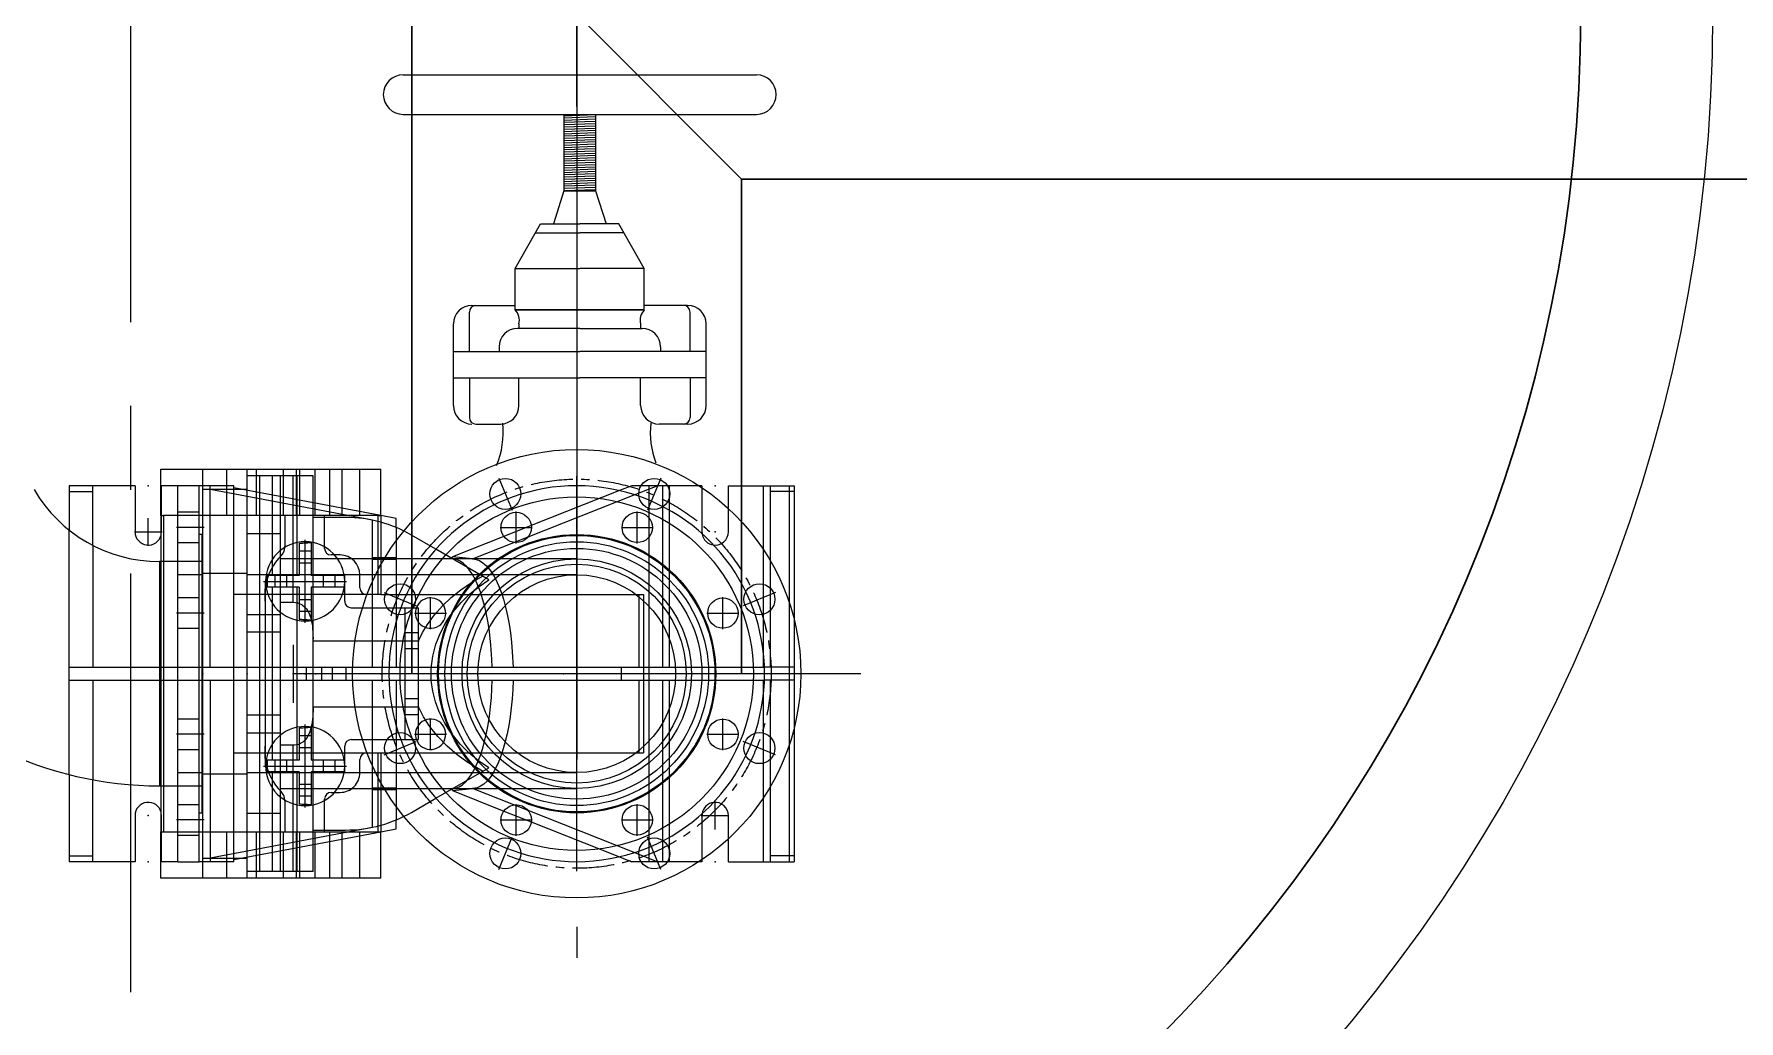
# Model space of a CAD drawing. Header units: millimetres. Extents: x 24859265 to 26550985, y 32092698 to 33532929.
# Drawn here: x 26247400 to 26248693, y 33022921 to 33023669 of the extents above; entities that cross this region are included whole.
import ezdxf

# ---------------------------------------------------------------- set-up
doc = ezdxf.new("R2010")
doc.units = ezdxf.units.MM
doc.linetypes.add('CENTER', pattern=[50.8, 31.75, -6.35, 6.35, -6.35])
doc.linetypes.add('осевая', pattern=[50.8, 31.75, -6.35, 6.35, -6.35])
for name, color, linetype in [('CL', 1, 'CENTER'), ('OUTLINE', 6, 'Continuous'), ('VIS', 7, 'Continuous')]:
    doc.layers.add(name, color=color, linetype=linetype)

msp = doc.modelspace()

# ---------------------------------------------------------------- linework, layer by layer
at = {"color": 1, "linetype": 'осевая', "lineweight": 15, "ltscale": 10}
msp.add_line((26247473.2024, 33024783.9169), (26247473.2024, 33022483.9169), dxfattribs=at)
at = {"lineweight": 30}
for p, q in [((26247686.6171, 33024183.9169), (26247686.6171, 33023183.9169)), ((26247811.6171, 33023683.9169), (26247936.6171, 33023558.9169)), ((26248907.0213, 33023558.9169), (26247936.6171, 33023558.9169)), ((26247936.6171, 33023558.9169), (26247936.6171, 33023183.9169))]:
    msp.add_line(p, q, dxfattribs=at)
at = {"lineweight": 20}
msp.add_line((26247811.6171, 33024183.9169), (26247811.6171, 33023183.9169), dxfattribs=at)
at = {"color": 7}
for p, q in [((26247679.9253, 33023637.9169), (26247947.9253, 33023637.9169)), ((26247679.9253, 33023607.9169), (26247947.9253, 33023607.9169)), ((26247801.9253, 33023607.9169), (26247801.9253, 33023549.9169)), ((26247825.9253, 33023607.5412), (26247801.9253, 33023606.6795)), ((26247825.9253, 33023605.9922), (26247801.9253, 33023605.1305)), ((26247825.9253, 33023604.2687), (26247801.9253, 33023603.4069)), ((26247825.9253, 33023602.5452), (26247801.9253, 33023601.6834)), ((26247825.9253, 33023600.8217), (26247801.9253, 33023599.9599)), ((26247825.9253, 33023607.9169), (26247825.9253, 33023549.9169)), ((26247825.9253, 33023599.0552), (26247801.9253, 33023598.1934)), ((26247825.9253, 33023597.3316), (26247801.9253, 33023596.4699)), ((26247825.9253, 33023595.6081), (26247801.9253, 33023594.7464)), ((26247825.9253, 33023593.8846), (26247801.9253, 33023593.0228)), ((26247825.9253, 33023592.1611), (26247801.9253, 33023591.2993)), ((26247825.9563, 33023590.4375), (26247801.9563, 33023589.5758)), ((26247825.9563, 33023588.714), (26247801.9563, 33023587.8522)), ((26247825.9563, 33023586.9905), (26247801.9563, 33023586.1287)), ((26247825.9563, 33023585.267), (26247801.9563, 33023584.4052)), ((26247825.9563, 33023583.5434), (26247801.9563, 33023582.6817)), ((26247825.9563, 33023581.8199), (26247801.9563, 33023580.9581)), ((26247825.9563, 33023580.0964), (26247801.9563, 33023579.2346)), ((26247825.9563, 33023578.3728), (26247801.9563, 33023577.5111)), ((26247825.9563, 33023576.6493), (26247801.9563, 33023575.7875)), ((26247825.9563, 33023574.9258), (26247801.9563, 33023574.064)), ((26247825.9563, 33023573.2023), (26247801.9563, 33023572.3405)), ((26247825.9872, 33023571.4787), (26247801.9872, 33023570.617)), ((26247825.9872, 33023569.7552), (26247801.9872, 33023568.8934)), ((26247825.9872, 33023568.0317), (26247801.9872, 33023567.1699)), ((26247825.9872, 33023566.3081), (26247801.9872, 33023565.4464)), ((26247825.9872, 33023564.5846), (26247801.9872, 33023563.7228)), ((26247825.9872, 33023562.8611), (26247801.9872, 33023561.9993)), ((26247801.9253, 33023549.9346), (26247793.9856, 33023524.9548)), ((26247825.9253, 33023561.1376), (26247801.9253, 33023560.2758)), ((26247825.9253, 33023559.414), (26247801.9253, 33023558.5523)), ((26247825.9253, 33023557.6905), (26247801.9253, 33023556.8287)), ((26247825.9253, 33023555.967), (26247801.9253, 33023555.1052)), ((26247825.9253, 33023554.2434), (26247801.9253, 33023553.3817)), ((26247825.9253, 33023552.5199), (26247801.9253, 33023551.6581)), ((26247825.9253, 33023550.7964), (26247801.9253, 33023549.9346)), ((26247801.9253, 33023549.9169), (26247825.9253, 33023549.9169)), ((26247825.9253, 33023549.9169), (26247833.865, 33023524.9548)), ((26247764.9829, 33023491.0337), (26247784.214, 33023524.9548)), ((26247784.214, 33023524.9548), (26247813.9253, 33023524.9548)), ((26247843.6366, 33023524.9548), (26247813.9253, 33023524.9548)), ((26247862.8677, 33023491.0337), (26247843.6366, 33023524.9548)), ((26247780.4, 33023518.2274), (26247813.9253, 33023518.2274)), ((26247847.4506, 33023518.2274), (26247813.9253, 33023518.2274)), ((26247764.9829, 33023459.6918), (26247764.9829, 33023491.0337)), ((26247764.9829, 33023491.0337), (26247813.9253, 33023491.0337)), ((26247862.8677, 33023491.0337), (26247813.9253, 33023491.0337)), ((26247862.8677, 33023459.6918), (26247862.8677, 33023491.0337)), ((26247730.2009, 33023428.1258), (26247730.2009, 33023458.084)), ((26247732.0858, 33023463.084), (26247764.9829, 33023463.084)), ((26247764.9829, 33023459.6918), (26247813.9253, 33023459.6918)), ((26247813.9253, 33023459.6918), (26247764.9829, 33023459.6918)), ((26247862.8677, 33023459.6918), (26247813.9253, 33023459.6918)), ((26247813.9253, 33023459.6918), (26247862.8677, 33023459.6918)), ((26247895.7648, 33023463.084), (26247862.8677, 33023463.084)), ((26247897.6497, 33023428.1258), (26247897.6497, 33023458.084)), ((26247718.0858, 33023387.1496), (26247718.0858, 33023449.084)), ((26247774.3669, 33023445.6309), (26247766.6883, 33023445.6309)), ((26247767.746, 33023449.084), (26247767.746, 33023445.6309)), ((26247813.9253, 33023445.6309), (26247774.3669, 33023445.6309)), ((26247813.9253, 33023445.6309), (26247853.4838, 33023445.6309)), ((26247853.4838, 33023445.6309), (26247861.1623, 33023445.6309)), ((26247860.1047, 33023449.084), (26247860.1047, 33023445.6309)), ((26247909.7648, 33023387.1496), (26247909.7648, 33023449.084)), ((26247718.0858, 33023428.1258), (26247813.9253, 33023428.1258)), ((26247752.6883, 33023431.6309), (26247752.6883, 33023428.1258)), ((26247909.7648, 33023428.1258), (26247813.9253, 33023428.1258)), ((26247875.1623, 33023431.6309), (26247875.1623, 33023428.1258)), ((26247718.0858, 33023408.1078), (26247813.9253, 33023408.1078)), ((26247730.2009, 33023408.1078), (26247730.2009, 33023378.1496)), ((26247767.746, 33023387.1496), (26247767.746, 33023408.1078)), ((26247909.7648, 33023408.1078), (26247813.9253, 33023408.1078)), ((26247860.1047, 33023387.1496), (26247860.1047, 33023408.1078)), ((26247897.6497, 33023408.1078), (26247897.6497, 33023378.1496)), ((26247735.2009, 33023373.1496), (26247753.746, 33023373.1496)), ((26247892.6497, 33023373.1496), (26247874.1047, 33023373.1496)), ((26247895.7648, 33023373.1496), (26247893.0917, 33023373.1496))]:
    msp.add_line(p, q, dxfattribs=at)
for p, q in [((26247496.1171, 33023338.9169), (26247663.1171, 33023338.9169)), ((26247496.1171, 33023303.9169), (26247496.1171, 33023338.9169)), ((26247528.1171, 33023028.9169), (26247528.1171, 33023338.9169)), ((26247546.1171, 33023303.9169), (26247546.1171, 33023338.9169)), ((26247561.6171, 33023028.9169), (26247561.6171, 33023338.9169)), ((26247611.6171, 33023333.9169), (26247561.6171, 33023333.9169)), ((26247568.6171, 33023303.9169), (26247568.6171, 33023338.9169)), ((26247571.1529, 33023033.9169), (26247571.1529, 33023333.9169)), ((26247580.8122, 33023258.4169), (26247580.8122, 33023333.9169)), ((26247586.6171, 33023333.9169), (26247586.6171, 33023033.9169)), ((26247589.1171, 33023303.9169), (26247589.1171, 33023338.9169)), ((26247596.6171, 33023238.1848), (26247596.6171, 33023333.9169)), ((26247599.1171, 33023303.9169), (26247599.1171, 33023338.9169)), ((26247599.6171, 33023303.9169), (26247599.6171, 33023333.9169)), ((26247601.6171, 33023303.9169), (26247601.6171, 33023338.9169)), ((26247611.6171, 33023303.9169), (26247611.6171, 33023333.9169)), ((26247613.1171, 33023303.9169), (26247613.1171, 33023338.9169)), ((26247624.3468, 33023303.9169), (26247624.3468, 33023338.9169)), ((26247633.6315, 33023303.9169), (26247633.6315, 33023338.9169)), ((26247647.1171, 33023303.9169), (26247647.1171, 33023338.9169)), ((26247663.1171, 33023303.9169), (26247663.1171, 33023338.9169)), ((26247811.6171, 33023034.2919), (26247811.6171, 33023333.5419)), ((26247476.6171, 33023326.4169), (26247426.6171, 33023326.4169)), ((26247426.6171, 33023326.4169), (26247426.6171, 33023292.8023)), ((26247426.6171, 33023322.0305), (26247444.6171, 33023322.0305)), ((26247444.6171, 33023281.164), (26247444.6171, 33023326.4169)), ((26247476.6171, 33023326.4169), (26247476.6171, 33023291.4169)), ((26247509.1171, 33023326.4169), (26247496.6171, 33023326.4169)), ((26247496.6171, 33023291.4169), (26247496.6171, 33023326.4169)), ((26247525.1171, 33023326.4169), (26247509.1171, 33023326.4169)), ((26247509.1171, 33023041.4169), (26247509.1171, 33023326.4169)), ((26247525.1171, 33023041.4169), (26247525.1171, 33023326.4169)), ((26247551.6171, 33023326.4169), (26247525.1171, 33023326.4169)), ((26247528.1171, 33023323.7601), (26247561.6171, 33023323.7601)), ((26247533.6171, 33023188.9169), (26247533.6171, 33023326.4169)), ((26247533.6171, 33023323.7277), (26247656.6171, 33023300.5389)), ((26247551.6171, 33023041.4169), (26247551.6171, 33023326.4169)), ((26247662.9142, 33023303.7816), (26247551.6171, 33023324.7641)), ((26247774.7545, 33023287.6989), (26247855.3108, 33023319.5529)), ((26247844.0539, 33023322.6761), (26247777.1069, 33023296.2036)), ((26247853.5142, 33023326.4169), (26247844.0539, 33023322.6761)), ((26247906.6171, 33023326.4169), (26247853.5142, 33023326.4169)), ((26247855.3108, 33023319.5529), (26247872.6694, 33023326.4169)), ((26247866.6171, 33023041.4169), (26247866.6171, 33023326.4169)), ((26247876.8357, 33023310.6165), (26247876.8357, 33023326.4169)), ((26247881.91, 33023307.8732), (26247881.91, 33023326.4169)), ((26247906.6171, 33023326.4169), (26247906.6171, 33023291.4169)), ((26247926.6171, 33023291.4169), (26247926.6171, 33023326.4169)), ((26247926.6171, 33023326.4169), (26247976.6171, 33023326.4169)), ((26247953.2171, 33023199.9073), (26247953.2171, 33023326.4169)), ((26247958.6171, 33023188.9169), (26247958.6171, 33023326.4169)), ((26247976.6171, 33023322.0305), (26247958.6171, 33023322.0305)), ((26247973.0171, 33023041.4169), (26247973.0171, 33023326.4169)), ((26247976.6171, 33023326.4169), (26247976.6171, 33023041.4169)), ((26247496.32, 33023303.9169), (26247496.1171, 33023303.9169)), ((26247496.32, 33023303.9169), (26247498.2658, 33023303.9169)), ((26247496.32, 33023063.9169), (26247496.32, 33023303.9169)), ((26247660.9684, 33023303.9169), (26247498.2658, 33023303.9169)), ((26247498.2658, 33023303.9169), (26247498.2658, 33023063.9169)), ((26247525.1171, 33023306.2825), (26247509.1171, 33023306.2825)), ((26247590.3171, 33023303.9169), (26247590.3171, 33023280.3499)), ((26247599.6171, 33023283.3108), (26247599.6171, 33023303.9169)), ((26247611.6171, 33023283.3108), (26247611.6171, 33023303.9169)), ((26247620.3171, 33023280.0686), (26247620.3171, 33023303.9169)), ((26247660.9684, 33023303.9169), (26247662.9142, 33023303.9169)), ((26247660.9684, 33023243.9169), (26247660.9684, 33023303.9169)), ((26247662.9142, 33023303.9169), (26247662.9142, 33023243.9169)), ((26247663.1171, 33023303.9169), (26247662.9142, 33023303.9169)), ((26247674.6171, 33023301.5753), (26247662.9142, 33023303.7816)), ((26247765.6951, 33023282.7075), (26247765.6951, 33023306.8575)), ((26247857.5391, 33023282.7075), (26247857.5391, 33023306.8575)), ((26247876.8357, 33023188.9169), (26247876.8357, 33023310.6165)), ((26247881.91, 33023188.9169), (26247881.91, 33023307.8732)), ((26247426.6171, 33023107.4105), (26247426.6171, 33023292.8023)), ((26247476.1171, 33023291.4169), (26247497.1171, 33023291.4169)), ((26247486.6171, 33023280.9169), (26247486.6171, 33023301.9169)), ((26247529.0671, 33023294.7825), (26247508.1671, 33023294.7825)), ((26247586.6171, 33023289.9169), (26247561.6171, 33023289.9169)), ((26247620.3171, 33023302.4169), (26247611.6171, 33023302.4169)), ((26247636.2389, 33023302.4169), (26247620.3171, 33023302.4169)), ((26247656.6171, 33023188.9169), (26247656.6171, 33023300.5389)), ((26247674.6171, 33023294.7593), (26247674.6171, 33023301.5753)), ((26247674.6171, 33023294.7593), (26247674.6171, 33023188.9169)), ((26247753.6201, 33023294.7825), (26247777.7701, 33023294.7825)), ((26247777.1069, 33023296.2036), (26247756.3975, 33023288.0145)), ((26247845.4641, 33023294.7825), (26247869.6141, 33023294.7825)), ((26247444.6171, 33023281.164), (26247444.6171, 33023188.9169)), ((26247509.1171, 33023283.2825), (26247525.1171, 33023283.2825)), ((26247527.41, 33023289.4169), (26247525.1171, 33023289.4169)), ((26247528.1171, 33023288.7098), (26247527.41, 33023289.4169)), ((26247527.41, 33023078.4169), (26247527.41, 33023289.4169)), ((26247599.6171, 33023258.4169), (26247599.6171, 33023283.3108)), ((26247601.1171, 33023282.6535), (26247601.1171, 33023258.4169)), ((26247605.6171, 33023222.4169), (26247605.6171, 33023285.4169)), ((26247610.1171, 33023283.2943), (26247610.1171, 33023258.4169)), ((26247611.6171, 33023084.5231), (26247611.6171, 33023283.3108)), ((26247611.6171, 33023088.2169), (26247611.6171, 33023279.6169)), ((26247620.3171, 33023278.9169), (26247620.3171, 33023280.0686)), ((26247704.8385, 33023278.281), (26247686.2389, 33023289.0195)), ((26247744.882, 33023255.1619), (26247704.8385, 33023278.281)), ((26247756.3975, 33023288.0145), (26247717.3127, 33023272.5593)), ((26247732.6272, 33023271.0407), (26247763.9303, 33023283.4187)), ((26247763.9303, 33023283.4187), (26247774.7545, 33023287.6989)), ((26247496.32, 33023268.9169), (26247495.0588, 33023268.9169)), ((26247495.0588, 33023268.9169), (26247495.0588, 33023098.9169)), ((26247528.1171, 33023268.9169), (26247496.32, 33023268.9169)), ((26247717.3127, 33023270.9169), (26247586.6171, 33023270.9169)), ((26247610.1171, 33023276.764), (26247601.1171, 33023276.764)), ((26247610.1171, 33023267.8133), (26247601.1171, 33023267.8133)), ((26247627.9778, 33023273.9169), (26247625.3171, 33023273.9169)), ((26247632.1171, 33023273.9169), (26247627.9778, 33023273.9169)), ((26247656.6171, 33023271.9988), (26247674.6171, 33023271.9988)), ((26247656.6171, 33023270.7731), (26247674.6171, 33023270.3759)), ((26247732.6272, 33023271.0407), (26247717.3127, 33023272.5593)), ((26247717.3127, 33023270.9169), (26247717.3127, 33023272.5593)), ((26247811.6171, 33023270.9169), (26247717.5934, 33023270.9169)), ((26247732.6272, 33023270.9169), (26247732.6272, 33023271.0407)), ((26247528.1171, 33023258.9169), (26247509.1171, 33023258.9169)), ((26247561.6171, 33023259.9169), (26247528.1171, 33023259.9169)), ((26247811.6171, 33023258.9169), (26247561.6171, 33023258.9169)), ((26247574.1171, 33023253.9169), (26247637.1171, 33023253.9169)), ((26247575.6171, 33023113.9169), (26247575.6171, 33023253.9169)), ((26247576.8022, 33023258.4169), (26247576.8022, 33023249.4169)), ((26247601.1171, 33023258.4169), (26247576.8022, 33023258.4169)), ((26247582.77, 33023249.4169), (26247582.77, 33023258.4169)), ((26247591.7207, 33023249.4169), (26247591.7207, 33023258.4169)), ((26247635.2777, 33023258.4169), (26247610.1171, 33023258.4169)), ((26247619.5135, 33023249.4169), (26247619.5135, 33023258.4169)), ((26247628.4642, 33023249.4169), (26247628.4642, 33023258.4169)), ((26247635.605, 33023258.4169), (26247635.2777, 33023258.4169)), ((26247635.605, 33023254.7681), (26247635.605, 33023258.4169)), ((26247635.605, 33023249.4169), (26247635.605, 33023254.7681)), ((26247635.6171, 33023238.9169), (26247635.6171, 33023253.9169)), ((26247647.1171, 33023248.9169), (26247647.1171, 33023258.9169)), ((26247525.1171, 33023241.339), (26247509.1171, 33023241.339)), ((26247652.1171, 33023243.9169), (26247551.6171, 33023243.9169)), ((26247601.1171, 33023249.4169), (26247576.8022, 33023249.4169)), ((26247580.8122, 33023118.4169), (26247580.8122, 33023249.4169)), ((26247586.6171, 33023238.1848), (26247596.6171, 33023238.1848)), ((26247599.6171, 33023118.4169), (26247599.6171, 33023249.4169)), ((26247601.1171, 33023249.4169), (26247601.1171, 33023225.1804)), ((26247610.1171, 33023240.0206), (26247601.1171, 33023240.0206)), ((26247610.1171, 33023249.4169), (26247610.1171, 33023224.5396)), ((26247635.605, 33023249.4169), (26247610.1171, 33023249.4169)), ((26247662.9142, 33023243.9169), (26247652.1171, 33023243.9169)), ((26247662.9142, 33023243.9169), (26247862.2495, 33023243.9169)), ((26247700.7516, 33023217.764), (26247700.7516, 33023241.914)), ((26247858.6098, 33023243.9169), (26247858.6098, 33023188.9169)), ((26247862.2495, 33023243.9169), (26247862.2495, 33023123.9169)), ((26247922.4826, 33023217.764), (26247922.4826, 33023241.914)), ((26247529.0671, 33023229.839), (26247508.1671, 33023229.839)), ((26247561.6171, 33023228.9169), (26247586.6171, 33023228.9169)), ((26247575.3171, 33023237.9169), (26247575.3171, 33023129.9169)), ((26247610.1171, 33023231.0699), (26247601.1171, 33023231.0699)), ((26247640.6171, 33023233.9169), (26247691.6171, 33023233.9169)), ((26247681.6171, 33023133.9169), (26247681.6171, 33023233.9169)), ((26247688.6766, 33023229.839), (26247712.8266, 33023229.839)), ((26247691.6171, 33023133.9169), (26247691.6171, 33023233.9169)), ((26247715.6176, 33023227.68), (26247717.8996, 33023230.8048)), ((26247910.4076, 33023229.839), (26247934.5576, 33023229.839)), ((26247509.1171, 33023218.339), (26247525.1171, 33023218.339)), ((26247586.6171, 33023215.4169), (26247561.6171, 33023215.4169)), ((26247691.6171, 33023214.9169), (26247681.6171, 33023214.9169)), ((26247596.6171, 33023205.9169), (26247596.6171, 33023161.9169)), ((26247611.6171, 33023208.9169), (26247691.5341, 33023208.9169)), ((26247681.1171, 33023208.9169), (26247692.1171, 33023208.9169)), ((26247681.6171, 33023202.9169), (26247691.6171, 33023202.9169)), ((26247953.2171, 33023188.9169), (26247953.2171, 33023199.9073)), ((26247426.6171, 33023188.9169), (26247954.0294, 33023188.9169)), ((26247606.6171, 33023178.9169), (26247606.6171, 33023188.9169)), ((26247618.3849, 33023178.9169), (26247618.3849, 33023188.9169)), ((26247626.4881, 33023178.9169), (26247626.4881, 33023188.9169)), ((26247636.6171, 33023178.9169), (26247636.6171, 33023188.9169)), ((26247845.3386, 33023188.9169), (26247845.3386, 33023178.9169)), ((26247976.6171, 33023188.9169), (26247954.0294, 33023188.9169)), ((26247426.6171, 33023178.9169), (26247954.0294, 33023178.9169)), ((26247444.6171, 33023178.9169), (26247444.6171, 33023103.4979)), ((26247533.6171, 33023178.9169), (26247533.6171, 33023041.4169)), ((26247656.6171, 33023067.2949), (26247656.6171, 33023178.9169)), ((26247674.6171, 33023178.9169), (26247674.6171, 33023073.0746)), ((26247858.6098, 33023178.9169), (26247858.6098, 33023123.9169)), ((26247876.8357, 33023057.2174), (26247876.8357, 33023178.9169)), ((26247881.91, 33023059.9607), (26247881.91, 33023178.9169)), ((26247953.2171, 33023167.9266), (26247953.2171, 33023178.9169)), ((26247976.6171, 33023178.9169), (26247954.0294, 33023178.9169)), ((26247958.6171, 33023041.4169), (26247958.6171, 33023178.9169)), ((26247691.6171, 33023164.9169), (26247681.6171, 33023164.9169)), ((26247953.2171, 33023041.4169), (26247953.2171, 33023167.9266)), ((26247525.1171, 33023149.4949), (26247509.1171, 33023149.4949)), ((26247586.6171, 33023152.4169), (26247561.6171, 33023152.4169)), ((26247611.6171, 33023158.9169), (26247691.5341, 33023158.9169)), ((26247681.1171, 33023158.9169), (26247692.1171, 33023158.9169)), ((26247681.6171, 33023152.9169), (26247691.6171, 33023152.9169)), ((26247700.7516, 33023125.9199), (26247700.7516, 33023150.0699)), ((26247922.4826, 33023125.9199), (26247922.4826, 33023150.0699)), ((26247529.0671, 33023137.9949), (26247508.1671, 33023137.9949)), ((26247586.6171, 33023138.9169), (26247561.6171, 33023138.9169)), ((26247601.1171, 33023142.6535), (26247601.1171, 33023118.4169)), ((26247610.1171, 33023136.764), (26247601.1171, 33023136.764)), ((26247605.6171, 33023082.4169), (26247605.6171, 33023145.4169)), ((26247610.1171, 33023143.2943), (26247610.1171, 33023118.4169)), ((26247688.6766, 33023137.9949), (26247712.8266, 33023137.9949)), ((26247910.4076, 33023137.9949), (26247934.5576, 33023137.9949)), ((26247509.1171, 33023126.4949), (26247525.1171, 33023126.4949)), ((26247551.6171, 33023123.9169), (26247652.1171, 33023123.9169)), ((26247596.6171, 33023129.6491), (26247586.6171, 33023129.6491)), ((26247596.6171, 33023033.9169), (26247596.6171, 33023129.6491)), ((26247610.1171, 33023127.8133), (26247601.1171, 33023127.8133)), ((26247635.6171, 33023113.9169), (26247635.6171, 33023128.9169)), ((26247640.6171, 33023133.9169), (26247691.6171, 33023133.9169)), ((26247652.1171, 33023123.9169), (26247662.9142, 33023123.9169)), ((26247660.9684, 33023063.9169), (26247660.9684, 33023123.9169)), ((26247662.9142, 33023123.9169), (26247862.2495, 33023123.9169)), ((26247662.9142, 33023123.9169), (26247662.9142, 33023063.9169)), ((26247509.1171, 33023108.9169), (26247528.1171, 33023108.9169)), ((26247561.6171, 33023108.9169), (26247811.6171, 33023108.9169)), ((26247574.1171, 33023113.9169), (26247637.1171, 33023113.9169)), ((26247576.8022, 33023118.4169), (26247576.8022, 33023109.4169)), ((26247601.1171, 33023118.4169), (26247576.8022, 33023118.4169)), ((26247601.1171, 33023109.4169), (26247576.8022, 33023109.4169)), ((26247580.8122, 33023033.9169), (26247580.8122, 33023109.4169)), ((26247582.77, 33023109.4169), (26247582.77, 33023118.4169)), ((26247591.7207, 33023109.4169), (26247591.7207, 33023118.4169)), ((26247599.6171, 33023084.5231), (26247599.6171, 33023109.4169)), ((26247601.1171, 33023109.4169), (26247601.1171, 33023085.1804)), ((26247635.605, 33023118.4169), (26247610.1171, 33023118.4169)), ((26247635.2777, 33023109.4169), (26247610.1171, 33023109.4169)), ((26247610.1171, 33023109.4169), (26247610.1171, 33023084.5396)), ((26247619.5135, 33023109.4169), (26247619.5135, 33023118.4169)), ((26247628.4642, 33023109.4169), (26247628.4642, 33023118.4169)), ((26247635.605, 33023109.4169), (26247635.2777, 33023109.4169)), ((26247635.605, 33023113.0657), (26247635.605, 33023118.4169)), ((26247635.605, 33023109.4169), (26247635.605, 33023113.0657)), ((26247647.1171, 33023108.9169), (26247647.1171, 33023118.9169)), ((26247704.8385, 33023089.5529), (26247744.882, 33023112.672)), ((26247426.6171, 33023107.4105), (26247426.6171, 33023041.4169)), ((26247444.6171, 33023041.4169), (26247444.6171, 33023103.4979)), ((26247495.0588, 33023098.9169), (26247496.32, 33023098.9169)), ((26247496.32, 33023098.9169), (26247528.1171, 33023098.9169)), ((26247528.1171, 33023107.9169), (26247561.6171, 33023107.9169)), ((26247586.6171, 33023096.9169), (26247717.3127, 33023096.9169)), ((26247610.1171, 33023100.0206), (26247601.1171, 33023100.0206)), ((26247674.6171, 33023097.458), (26247656.6171, 33023097.0607)), ((26247717.3127, 33023095.2745), (26247717.3127, 33023096.9169)), ((26247717.3127, 33023095.2745), (26247732.6272, 33023096.7932)), ((26247717.5934, 33023096.9169), (26247732.6272, 33023096.9169)), ((26247732.6272, 33023096.7932), (26247732.6272, 33023096.9169)), ((26247763.9303, 33023084.4152), (26247732.6272, 33023096.7932)), ((26247732.6721, 33023096.9169), (26247811.6171, 33023096.9169)), ((26247525.1171, 33023084.5514), (26247509.1171, 33023084.5514)), ((26247590.3171, 33023087.484), (26247590.3171, 33023063.9169)), ((26247599.6171, 33023063.9169), (26247599.6171, 33023084.5231)), ((26247610.1171, 33023091.0699), (26247601.1171, 33023091.0699)), ((26247611.6171, 33023063.9169), (26247611.6171, 33023084.5231)), ((26247620.3171, 33023087.7653), (26247620.3171, 33023088.9169)), ((26247620.3171, 33023063.9169), (26247620.3171, 33023087.7653)), ((26247625.3171, 33023093.9169), (26247627.9778, 33023093.9169)), ((26247627.9778, 33023093.9169), (26247632.1171, 33023093.9169)), ((26247674.6171, 33023095.8351), (26247656.6171, 33023095.8351)), ((26247686.2389, 33023078.8144), (26247704.8385, 33023089.5529)), ((26247717.3127, 33023095.2745), (26247756.3975, 33023079.8194)), ((26247774.7545, 33023080.135), (26247763.9303, 33023084.4152)), ((26247765.6951, 33023060.9764), (26247765.6951, 33023085.1264)), ((26247857.5391, 33023060.9764), (26247857.5391, 33023085.1264)), ((26247916.6171, 33023065.9169), (26247916.6171, 33023086.9169)), ((26247476.6171, 33023076.4169), (26247476.6171, 33023041.4169)), ((26247496.6171, 33023041.4169), (26247496.6171, 33023076.4169)), ((26247529.0671, 33023073.0514), (26247508.1671, 33023073.0514)), ((26247525.1171, 33023078.4169), (26247527.41, 33023078.4169)), ((26247527.41, 33023078.4169), (26247528.1171, 33023079.124)), ((26247586.6171, 33023077.9169), (26247561.6171, 33023077.9169)), ((26247674.6171, 33023066.2585), (26247674.6171, 33023073.0746)), ((26247753.6201, 33023073.0514), (26247777.7701, 33023073.0514)), ((26247756.3975, 33023079.8194), (26247777.1069, 33023071.6303)), ((26247855.3108, 33023048.281), (26247774.7545, 33023080.135)), ((26247777.1069, 33023071.6303), (26247844.0539, 33023045.1578)), ((26247845.4641, 33023073.0514), (26247869.6141, 33023073.0514)), ((26247906.1171, 33023076.4169), (26247927.1171, 33023076.4169)), ((26247906.6171, 33023076.4169), (26247906.6171, 33023041.4169)), ((26247926.6171, 33023041.4169), (26247926.6171, 33023076.4169)), ((26247496.1171, 33023063.9169), (26247496.32, 33023063.9169)), ((26247496.1171, 33023028.9169), (26247496.1171, 33023063.9169)), ((26247496.32, 33023063.9169), (26247498.2658, 33023063.9169)), ((26247498.2658, 33023063.9169), (26247660.9684, 33023063.9169)), ((26247509.1171, 33023061.5514), (26247525.1171, 33023061.5514)), ((26247656.6171, 33023067.2949), (26247533.6171, 33023044.1062)), ((26247546.1171, 33023028.9169), (26247546.1171, 33023063.9169)), ((26247551.6171, 33023043.0698), (26247662.9142, 33023064.0522)), ((26247568.6171, 33023028.9169), (26247568.6171, 33023063.9169)), ((26247589.1171, 33023028.9169), (26247589.1171, 33023063.9169)), ((26247599.1171, 33023028.9169), (26247599.1171, 33023063.9169)), ((26247599.6171, 33023033.9169), (26247599.6171, 33023063.9169)), ((26247601.6171, 33023028.9169), (26247601.6171, 33023063.9169)), ((26247611.6171, 33023065.4169), (26247620.3171, 33023065.4169)), ((26247611.6171, 33023033.9169), (26247611.6171, 33023063.9169)), ((26247613.1171, 33023028.9169), (26247613.1171, 33023063.9169)), ((26247620.3171, 33023065.4169), (26247636.2389, 33023065.4169)), ((26247624.3468, 33023028.9169), (26247624.3468, 33023063.9169)), ((26247633.6315, 33023028.9169), (26247633.6315, 33023063.9169)), ((26247647.1171, 33023028.9169), (26247647.1171, 33023063.9169)), ((26247660.9684, 33023063.9169), (26247662.9142, 33023063.9169)), ((26247662.9142, 33023064.0522), (26247674.6171, 33023066.2585)), ((26247662.9142, 33023063.9169), (26247663.1171, 33023063.9169)), ((26247663.1171, 33023028.9169), (26247663.1171, 33023063.9169)), ((26247876.8357, 33023041.4169), (26247876.8357, 33023057.2174)), ((26247881.91, 33023041.4169), (26247881.91, 33023059.9607)), ((26247426.6171, 33023045.8034), (26247444.6171, 33023045.8034)), ((26247844.0539, 33023045.1578), (26247853.5142, 33023041.4169)), ((26247872.6694, 33023041.4169), (26247855.3108, 33023048.281)), ((26247976.6171, 33023045.8034), (26247958.6171, 33023045.8034)), ((26247476.6171, 33023041.4169), (26247426.6171, 33023041.4169)), ((26247509.1171, 33023041.4169), (26247496.6171, 33023041.4169)), ((26247509.1171, 33023041.4169), (26247525.1171, 33023041.4169)), ((26247551.6171, 33023041.4169), (26247525.1171, 33023041.4169)), ((26247528.1171, 33023044.0738), (26247561.6171, 33023044.0738)), ((26247611.6171, 33023033.9169), (26247561.6171, 33023033.9169)), ((26247906.6171, 33023041.4169), (26247853.5142, 33023041.4169)), ((26247926.6171, 33023041.4169), (26247976.6171, 33023041.4169)), ((26247663.1171, 33023028.9169), (26247496.1171, 33023028.9169))]:
    msp.add_line(p, q)
for points in [[(26247610.1171, 33023283.2943), (26247609.5708, 33023283.2004), (26247608.9488, 33023283.1119), (26247608.2557, 33023283.0294), (26247607.4969, 33023282.9536), (26247606.6781, 33023282.8851), (26247605.8056, 33023282.8243), (26247604.886, 33023282.7717), (26247603.9263, 33023282.7277), (26247602.9338, 33023282.6927), (26247601.9161, 33023282.667), (26247601.1171, 33023282.6535)], [(26247747.4703, 33023188.9169), (26247747.278, 33023194.9327), (26247746.5822, 33023205.4746), (26247745.422, 33023215.8415), (26247744.386, 33023222.5836), (26247743.2008, 33023228.8328), (26247741.8233, 33023234.8569), (26247740.2673, 33023240.5629), (26247738.5276, 33023245.9409), (26247736.6933, 33023250.7371), (26247734.7168, 33023255.105), (26247732.5783, 33023259.0592), (26247730.3177, 33023262.4981), (26247728.0205, 33023265.3109), (26247725.6361, 33023267.5786), (26247723.1443, 33023269.2967), (26247720.5942, 33023270.4079), (26247717.3127, 33023270.9169)], [(26247732.6272, 33023270.9169), (26247735.2461, 33023270.608), (26247737.8649, 33023269.6704), (26247740.5026, 33023268.0639), (26247743.1026, 33023265.7872), (26247745.5403, 33023262.9706), (26247747.9044, 33023259.5345), (26247750.2094, 33023255.4178), (26247752.3972, 33023250.6799), (26247754.3008, 33023245.7516), (26247756.067, 33023240.3288), (26247757.7023, 33023234.3433), (26247759.1611, 33023227.907), (26247760.3421, 33023221.5655), (26247761.3432, 33023214.9085), (26247762.1634, 33023207.8699), (26247762.7751, 33023200.5934), (26247763.2888, 33023188.9169)], [(26247691.5341, 33023208.9169), (26247694.6661, 33023215.2455), (26247698.3379, 33023221.279), (26247703.7016, 33023228.5445), (26247709.7031, 33023235.2958), (26247716.4572, 33023241.7089), (26247723.7096, 33023247.5539), (26247731.7551, 33023253.0376), (26247740.2162, 33023257.8556)], [(26247717.8996, 33023230.8048), (26247717.9535, 33023230.8726), (26247723.9726, 33023237.9953), (26247730.6242, 33023244.503), (26247737.5249, 33023250.1375), (26247744.882, 33023255.1619)], [(26247596.6171, 33023238.1848), (26247600.1774, 33023237.6433), (26247603.273, 33023236.1735), (26247605.1032, 33023234.7118), (26247606.6266, 33023233.0058), (26247608.4669, 33023229.9847), (26247609.7579, 33023226.6766), (26247611.107, 33023220.1519), (26247611.577, 33023213.2537), (26247611.6171, 33023209.9938)], [(26247715.452, 33023140.3917), (26247711.6697, 33023146.3379), (26247707.2533, 33023155.0487), (26247704.4089, 33023162.6949), (26247702.3988, 33023170.6249), (26247701.3019, 33023178.7032), (26247701.2281, 33023187.967), (26247702.3814, 33023197.16), (26247704.7572, 33023206.2181), (26247708.241, 33023214.9529), (26247712.6872, 33023223.2068), (26247715.6176, 33023227.68)], [(26247601.1171, 33023225.1804), (26247602.1491, 33023225.1619), (26247603.1617, 33023225.134), (26247604.1475, 33023225.0969), (26247605.0987, 33023225.051), (26247606.0082, 33023224.9965), (26247606.8691, 33023224.9339), (26247607.6748, 33023224.8636), (26247608.4191, 33023224.7863), (26247609.0965, 33023224.7024), (26247609.7017, 33023224.6126), (26247610.1171, 33023224.5396)], [(26247717.3127, 33023096.9169), (26247719.8474, 33023097.2202), (26247722.3822, 33023098.1381), (26247724.9354, 33023099.707), (26247727.4518, 33023101.9241), (26247729.8101, 33023104.658), (26247732.0979, 33023107.9838), (26247734.3288, 33023111.9559), (26247736.449, 33023116.5153), (26247738.3305, 33023121.3382), (26247740.0791, 33023126.6434), (26247741.7017, 33023132.4941), (26247743.1551, 33023138.7826), (26247744.3573, 33023145.0837), (26247745.3823, 33023151.7029), (26247746.2295, 33023158.7043), (26247746.8716, 33023165.9475), (26247747.2544, 33023172.3801), (26247747.4703, 33023178.9169)], [(26247763.2888, 33023178.9169), (26247763.0439, 33023171.8266), (26247762.6029, 33023164.8919), (26247761.957, 33023157.9919), (26247761.1095, 33023151.227), (26247760.0543, 33023144.6017), (26247758.8516, 33023138.4528), (26247757.4602, 33023132.5336), (26247755.8948, 33023126.934), (26247754.1508, 33023121.6624), (26247752.3016, 33023116.9277), (26247750.3132, 33023112.6212), (26247748.1669, 33023108.7276), (26247745.9024, 33023105.3425), (26247743.5722, 33023102.536), (26247741.1561, 33023100.2753), (26247738.6348, 33023098.5621), (26247736.057, 33023097.4481), (26247732.6272, 33023096.9169)], [(26247611.6171, 33023157.8401), (26247611.4654, 33023151.575), (26247610.8007, 33023145.5138), (26247609.3085, 33023139.8337), (26247607.1747, 33023135.5925), (26247605.6711, 33023133.6962), (26247603.8294, 33023132.0488), (26247600.6798, 33023130.3592), (26247597.5096, 33023129.6824), (26247596.6171, 33023129.6491)], [(26247740.2162, 33023109.9782), (26247729.016, 33023116.557), (26247720.9697, 33023122.3775), (26247713.4437, 33023128.8554), (26247706.3004, 33023136.2199), (26247699.9228, 33023144.2524), (26247695.374, 33023151.3326), (26247691.5341, 33023158.9169)], [(26247610.1171, 33023143.2943), (26247609.5708, 33023143.2004), (26247608.9488, 33023143.1119), (26247608.2557, 33023143.0294), (26247607.4969, 33023142.9536), (26247606.6781, 33023142.8851), (26247605.8056, 33023142.8243), (26247604.886, 33023142.7717), (26247603.9263, 33023142.7277), (26247602.9338, 33023142.6927), (26247601.9161, 33023142.667), (26247601.1171, 33023142.6535)], [(26247744.882, 33023112.672), (26247737.1477, 33023117.9812), (26247729.9085, 33023123.9771), (26247723.2681, 33023130.6006), (26247717.0605, 33023138.1525), (26247715.452, 33023140.3917)], [(26247601.1171, 33023085.1804), (26247602.1491, 33023085.1619), (26247603.1617, 33023085.134), (26247604.1475, 33023085.0969), (26247605.0987, 33023085.051), (26247606.0082, 33023084.9965), (26247606.8691, 33023084.9339), (26247607.6748, 33023084.8636), (26247608.4191, 33023084.7863), (26247609.0965, 33023084.7024), (26247609.7017, 33023084.6126), (26247610.1171, 33023084.5396)]]:
    msp.add_lwpolyline(points)
at = {"ltscale": 10}
msp.add_circle((26247473.2024, 33023683.9169), 1200, dxfattribs=at)
at = {"lineweight": 30}
msp.add_circle((26247473.2024, 33023683.9169), 1100, dxfattribs=at)
for centre, radius in [((26247765.6951, 33023294.7825), 11.5), ((26247857.5391, 33023294.7825), 11.5), ((26247811.6171, 33023183.9169), 105.5), ((26247811.6171, 33023183.9169), 104.7929), ((26247811.6171, 33023183.9169), 95), ((26247811.6171, 33023183.9169), 87), ((26247811.6171, 33023183.9169), 83), ((26247811.6171, 33023183.9169), 75), ((26247922.4826, 33023229.839), 11.5), ((26247922.4826, 33023137.9949), 11.5), ((26247765.6951, 33023073.0514), 11.5), ((26247857.5391, 33023073.0514), 11.5)]:
    msp.add_circle(centre, radius)
at = {"color": 7}
for centre, radius, start, end in [((26247679.9253, 33023622.9169), 15, 90, 270), ((26247947.9253, 33023622.9169), 15, 270, 90), ((26247732.0858, 33023449.084), 14, 90, 180), ((26247735.2009, 33023458.084), 5, 90, 180), ((26247757.0578, 33023451.9637), 11.0693, 344.9207533, 44.2788936), ((26247870.7928, 33023451.9637), 11.0693, 135.7211064, 195.0792467), ((26247892.6497, 33023458.084), 5, 0, 90), ((26247895.7648, 33023449.084), 14, 0, 90), ((26247766.6883, 33023431.6309), 14, 90, 180), ((26247861.1623, 33023431.6309), 14, 0, 90), ((26247732.0858, 33023387.1496), 14, 180, 270), ((26247753.746, 33023387.1496), 14, 270, 0), ((26247874.1047, 33023387.1496), 14, 180, 270), ((26247895.7648, 33023387.1496), 14, 270, 0), ((26247735.2009, 33023378.1496), 5, 180, 270), ((26247690.5212, 33023366.8451), 65.3197, 337.43344, 6.0631503), ((26247932.713, 33023366.8451), 65.3197, 173.9368497, 200.6190404), ((26247892.6497, 33023378.1496), 5, 270, 0)]:
    msp.add_arc(centre, radius, start, end, dxfattribs=at)
for centre, radius, start, end in [((26247495.0588, 33023378.9169), 110, 210.2502893, 270), ((26247811.6171, 33023183.9169), 142.5, 200.5409775, 159.4590225), ((26247486.6171, 33023291.4169), 10, 180, 345.9989218), ((26247486.6171, 33023291.4169), 10, 345.9989218, 0), ((26247636.2389, 33023202.4169), 100, 74.5288517, 90), ((26247636.2389, 33023202.4169), 100, 60, 74.5288517), ((26247916.6171, 33023291.4169), 10, 180, 187.8820878), ((26247916.6171, 33023291.4169), 10, 187.8820878, 263.465986), ((26247916.6171, 33023291.4169), 10, 263.465986, 0), ((26247605.6171, 33023253.9169), 30, 0, 180), ((26247580.3171, 33023280.3499), 10, 314.7899371, 356.3310345), ((26247580.3171, 33023280.3499), 10, 356.3310345, 0), ((26247625.3171, 33023278.9169), 5, 180, 270), ((26247616.9516, 33023243.4458), 42, 134.7899397, 169.7867879), ((26247632.1171, 33023258.9169), 15, 0.0000009, 90), ((26247605.6171, 33023253.9169), 30, 180, 0), ((26247616.9516, 33023243.4458), 42, 169.7867879, 187.5643652), ((26247640.6171, 33023238.9169), 5, 179.9999991, 270), ((26247652.1171, 33023248.9169), 5, 180, 270), ((26247700.7516, 33023229.839), 11.5, 217.4107613, 159.2305991), ((26247811.6171, 33023183.9169), 142.5, 159.4590225, 200.5409775), ((26247700.7516, 33023229.839), 11.5, 159.2305991, 217.4107613), ((26247700.7516, 33023137.9949), 11.5, 200.7694009, 142.5892387), ((26247605.6171, 33023113.9169), 30, 0, 180), ((26247700.7516, 33023137.9949), 11.5, 142.5892387, 200.7694009), ((26247495.0588, 33023378.9169), 280, 244.0820728, 270), ((26247616.9516, 33023124.3881), 42, 172.4356348, 190.2132121), ((26247640.6171, 33023128.9169), 5, 90, 179.9999991), ((26247652.1171, 33023118.9169), 5, 90, 180), ((26247616.9516, 33023124.3881), 42, 190.2132121, 225.2100606), ((26247605.6171, 33023113.9169), 30, 180, 0), ((26247632.1171, 33023108.9169), 15, 270, 0.0000009), ((26247486.6171, 33023076.4169), 10, 14.0010782, 180), ((26247580.3171, 33023087.484), 10, 3.6689655, 45.2100606), ((26247580.3171, 33023087.484), 10, 0, 3.6689655), ((26247625.3171, 33023088.9169), 5, 90, 180), ((26247916.6171, 33023076.4169), 10, 96.534014, 172.1179122), ((26247916.6171, 33023076.4169), 10, 0, 96.534014), ((26247486.6171, 33023076.4169), 10, 0, 14.0010782), ((26247636.2389, 33023165.4169), 100, 285.4711483, 300), ((26247916.6171, 33023076.4169), 10, 172.1179122, 180), ((26247636.2389, 33023165.4169), 100, 270, 285.4711483)]:
    msp.add_arc(centre, radius, start, end)
for p in [(26247486.6171, 33023326.4169, -214), (26247528.1171, 33023326.4169, 166), (26247916.6171, 33023326.4169, -214), (26247486.6171, 33023291.4169, -214), (26247916.6171, 33023291.4169, -214), (26247528.1171, 33023183.9169, 166), (26247528.1171, 33023183.9169, 166), (26247528.1171, 33023183.9169, 166), (26247561.6171, 33023183.9169, 166), (26247561.6171, 33023183.9169, 166), (26247596.6171, 33023183.9169, 63), (26247605.6171, 33023183.9169, 297), (26247605.6171, 33023183.9169, 3297), (26247613.6171, 33023183.9169, 166), (26247663.1171, 33023183.9169, 374), (26247669.1171, 33023183.9169, 416), (26247801.6171, 33023183.9169, 3297), (26247811.6171, 33023183.9169, 416), (26247811.6171, 33023183.9169, 416), (26247811.6171, 33023183.9169, 3297), (26247954.1171, 33023183.9169, 416), (26247976.6171, 33023183.9169, -214), (26247486.6171, 33023076.4169, -214), (26247916.6171, 33023076.4169, -214), (26247486.6171, 33023041.4169, -214), (26247528.1171, 33023041.4169, 166), (26247916.6171, 33023041.4169, -214)]:
    msp.add_point(p)
at = {"layer": 'CL', "color": 7, "ltscale": 20}
for p, q in [((26247811.6171, 33023613.9088), (26247811.6171, 33024399.3097)), ((26247811.6171, 33023753.925), (26247811.6171, 33022968.5242)), ((26248027.0098, 33023183.9169), (26247596.2244, 33023183.9169))]:
    msp.add_line(p, q, dxfattribs=at)
at = {"layer": 'CL', "color": 7}
for p, q in [((26247752.4777, 33023332.2646), (26247762.5744, 33023307.8891)), ((26247875.3729, 33023332.2646), (26247865.2763, 33023307.8891)), ((26247665.5777, 33023245.3645), (26247689.9532, 33023235.2679)), ((26247962.2729, 33023245.3645), (26247937.8975, 33023235.2679)), ((26247665.5777, 33023122.4693), (26247689.9532, 33023132.566)), ((26247962.2729, 33023122.4693), (26247937.8975, 33023132.566)), ((26247752.4777, 33023035.5693), (26247762.5744, 33023059.9448)), ((26247875.3729, 33023035.5693), (26247865.2763, 33023059.9448))]:
    msp.add_line(p, q, dxfattribs=at)
at = {"layer": 'CL', "color": 252}
msp.add_circle((26247811.6171, 33023183.9169), 147.5, dxfattribs=at)
at = {"layer": 'OUTLINE', "color": 7}
for centre, radius in [((26247811.6171, 33023183.9169), 170), ((26247757.4795, 33023320.1892), 11.75), ((26247870.3711, 33023320.1892), 11.75), ((26247677.6531, 33023240.3627), 11.75), ((26247950.1975, 33023240.3627), 11.75), ((26247677.6531, 33023127.4711), 11.75), ((26247950.1975, 33023127.4711), 11.75), ((26247757.4795, 33023047.6447), 11.75), ((26247870.3711, 33023047.6447), 11.75)]:
    msp.add_circle(centre, radius, dxfattribs=at)
at = {"layer": 'VIS', "color": 7}
for radius in [134, 100]:
    msp.add_circle((26247811.6171, 33023183.9169), radius, dxfattribs=at)

doc.saveas('drawing.dxf')
